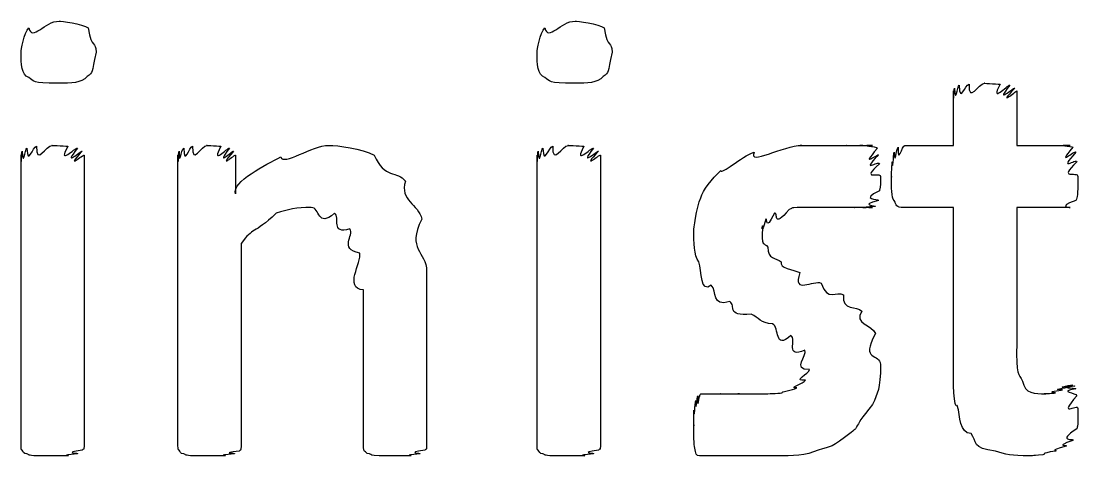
# Model space of a CAD drawing. Header units: millimetres. Extents: x 0 to 216, y 0 to 279.
# Drawn here: x 157.92 to 163.91, y 19.75 to 22.22 of the extents above; entities that cross this region are included whole.
import ezdxf

# ---------------------------------------------------------------- set-up
doc = ezdxf.new("R2010")
doc.units = ezdxf.units.MM
doc.layers.get('0').update_dxf_attribs({"linetype": 'CONTINUOUS'})

msp = doc.modelspace()

# ---------------------------------------------------------------- linework, layer by layer
at = {"color": 0}
for p, q in [((158.344, 22.0445), (158.344, 22.0445)), ((161.272, 22.0445), (161.272, 22.0445)), ((163.209, 21.5153), (163.209, 21.824)), ((163.568, 21.824), (163.568, 21.5153)), ((162.934, 21.5153), (163.209, 21.5153)), ((163.568, 21.5153), (163.871, 21.5153)), ((157.919, 19.8065), (157.919, 21.4602)), ((158.277, 21.4602), (158.277, 19.8065)), ((158.809, 19.8065), (158.809, 21.4602)), ((159.135, 21.4602), (159.135, 21.2397)), ((160.847, 19.8065), (160.847, 21.4602)), ((161.206, 21.4602), (161.206, 19.8065)), ((163.209, 21.1625), (162.928, 21.1625)), ((163.209, 20.2696), (163.209, 21.1625)), ((163.871, 21.1625), (163.568, 21.1625)), ((163.568, 21.1625), (163.568, 20.3908)), ((159.168, 20.9586), (159.168, 19.8065)), ((160.22, 20.7987), (160.22, 19.8065)), ((159.862, 19.8065), (159.862, 20.694)), ((162.795, 20.2696), (162.795, 20.2696)), ((163.915, 20.0215), (163.915, 20.0215))]:
    msp.add_line(p, q, dxfattribs=at)
for points in [[(157.963, 22.1823), (157.981, 22.1023), (158.053, 22.2209), (158.134, 22.2209)], [(158.134, 22.2209), (158.142, 22.2209), (158.269, 22.2071), (158.3, 22.1823)], [(160.891, 22.1823), (160.909, 22.1023), (160.981, 22.2209), (161.062, 22.2209)], [(161.062, 22.2209), (161.071, 22.2209), (161.198, 22.2071), (161.228, 22.1823)], [(157.919, 22.0445), (157.919, 22.0514), (157.933, 22.1561), (157.963, 22.1823)], [(158.3, 22.1823), (158.319, 22.0555), (158.344, 22.1134), (158.344, 22.0445)], [(160.847, 22.0445), (160.847, 22.0514), (160.861, 22.1561), (160.891, 22.1823)], [(161.228, 22.1823), (161.247, 22.0555), (161.272, 22.1134), (161.272, 22.0445)], [(157.963, 21.9012), (157.919, 21.9149), (157.919, 21.9742), (157.919, 22.0445)], [(158.344, 22.0445), (158.319, 21.9191), (158.327, 21.9315), (158.294, 21.9067)], [(160.891, 21.9012), (160.847, 21.9149), (160.847, 21.9742), (160.847, 22.0445)], [(161.272, 22.0445), (161.247, 21.9191), (161.255, 21.9315), (161.222, 21.9067)], [(158.128, 21.8681), (157.977, 21.8681), (157.992, 21.8791), (157.963, 21.9012)], [(158.294, 21.9067), (158.257, 21.8681), (158.208, 21.8681), (158.128, 21.8681)], [(161.057, 21.8681), (160.905, 21.8681), (160.92, 21.8791), (160.891, 21.9012)], [(161.222, 21.9067), (161.185, 21.8681), (161.137, 21.8681), (161.057, 21.8681)], [(163.209, 21.824), (163.209, 21.7248), (163.211, 21.8323), (163.215, 21.8405)], [(163.215, 21.8405), (163.22, 21.7386), (163.231, 21.8529), (163.242, 21.8571)], [(163.242, 21.8571), (163.245, 21.7468), (163.275, 21.8626), (163.298, 21.8626)], [(163.298, 21.8626), (163.293, 21.7496), (163.353, 21.8681), (163.386, 21.8681)], [(163.386, 21.8681), (163.364, 21.8681), (163.452, 21.8653), (163.474, 21.8626)], [(163.474, 21.8626), (163.411, 21.7468), (163.518, 21.8598), (163.529, 21.8571)], [(163.529, 21.8571), (163.437, 21.7386), (163.552, 21.8474), (163.557, 21.8405)], [(163.557, 21.8405), (163.448, 21.7248), (163.568, 21.8267), (163.568, 21.824)], [(157.919, 21.4602), (157.919, 21.3679), (157.92, 21.474), (157.925, 21.4822)], [(157.925, 21.4822), (157.93, 21.383), (157.941, 21.4946), (157.952, 21.4988)], [(157.952, 21.4988), (157.955, 21.394), (157.985, 21.5098), (158.007, 21.5098)], [(158.007, 21.5098), (158.003, 21.3968), (158.062, 21.5153), (158.096, 21.5153)], [(158.096, 21.5153), (158.073, 21.5153), (158.162, 21.5126), (158.184, 21.5098)], [(158.184, 21.5098), (158.12, 21.394), (158.228, 21.5057), (158.239, 21.4988)], [(158.239, 21.4988), (158.146, 21.383), (158.262, 21.4891), (158.266, 21.4822)], [(158.266, 21.4822), (158.157, 21.3679), (158.277, 21.4671), (158.277, 21.4602)], [(158.809, 21.4602), (158.809, 21.3679), (158.811, 21.474), (158.815, 21.4822)], [(158.815, 21.4822), (158.816, 21.383), (158.827, 21.4946), (158.842, 21.4988)], [(158.842, 21.4988), (158.845, 21.394), (158.873, 21.5098), (158.892, 21.5098)], [(158.892, 21.5098), (158.887, 21.3968), (158.942, 21.5153), (158.975, 21.5153)], [(158.975, 21.5153), (158.949, 21.5153), (159.03, 21.5126), (159.052, 21.5098)], [(159.052, 21.5098), (158.993, 21.394), (159.09, 21.5057), (159.101, 21.4988)], [(159.101, 21.4988), (159.015, 21.383), (159.119, 21.4891), (159.124, 21.4822)], [(159.124, 21.4822), (159.026, 21.3679), (159.135, 21.4671), (159.135, 21.4602)], [(159.393, 21.4492), (159.404, 21.3968), (159.571, 21.5153), (159.664, 21.5153)], [(159.664, 21.5153), (159.716, 21.5153), (159.852, 21.496), (159.923, 21.4602)], [(160.847, 21.4602), (160.847, 21.3679), (160.849, 21.474), (160.853, 21.4822)], [(160.853, 21.4822), (160.859, 21.383), (160.869, 21.4946), (160.88, 21.4988)], [(160.88, 21.4988), (160.883, 21.394), (160.914, 21.5098), (160.935, 21.5098)], [(160.935, 21.5098), (160.932, 21.3968), (160.991, 21.5153), (161.024, 21.5153)], [(161.024, 21.5153), (161.002, 21.5153), (161.09, 21.5126), (161.112, 21.5098)], [(161.112, 21.5098), (161.049, 21.394), (161.156, 21.5057), (161.167, 21.4988)], [(161.167, 21.4988), (161.075, 21.383), (161.191, 21.4891), (161.195, 21.4822)], [(161.195, 21.4822), (161.086, 21.3679), (161.206, 21.4671), (161.206, 21.4602)], [(161.89, 21.372), (161.89, 21.3458), (162.004, 21.4505), (162.078, 21.4767)], [(162.078, 21.4767), (162.041, 21.3968), (162.245, 21.5153), (162.348, 21.5153)], [(162.348, 21.5153), (162.305, 21.5153), (162.436, 21.5153), (162.48, 21.5153)], [(162.48, 21.5153), (162.511, 21.5153), (162.565, 21.5153), (162.602, 21.5153)], [(162.602, 21.5153), (162.585, 21.5153), (162.669, 21.5153), (162.695, 21.5153)], [(162.695, 21.5153), (162.636, 21.5153), (162.74, 21.5153), (162.75, 21.5153)], [(162.75, 21.5153), (162.662, 21.5153), (162.774, 21.5098), (162.778, 21.4988)], [(162.778, 21.4988), (162.669, 21.3747), (162.784, 21.474), (162.784, 21.4602)], [(162.862, 21.4216), (162.863, 21.3568), (162.869, 21.4616), (162.873, 21.4767)], [(162.873, 21.4767), (162.874, 21.3858), (162.887, 21.5001), (162.895, 21.5043)], [(162.895, 21.5043), (162.892, 21.3968), (162.918, 21.5153), (162.934, 21.5153)], [(163.871, 21.5153), (163.774, 21.5153), (163.883, 21.5112), (163.887, 21.5043)], [(163.887, 21.5043), (163.785, 21.3858), (163.9, 21.4905), (163.904, 21.4767)], [(163.904, 21.4767), (163.794, 21.3568), (163.909, 21.4437), (163.909, 21.4216)], [(159.135, 21.2397), (159.114, 21.3086), (159.308, 21.4051), (159.393, 21.4492)], [(159.923, 21.4602), (159.978, 21.3238), (160.055, 21.3734), (160.099, 21.3114)], [(162.784, 21.4602), (162.673, 21.3499), (162.789, 21.4326), (162.789, 21.4106)], [(162.789, 21.4106), (162.676, 21.3086), (162.795, 21.3679), (162.795, 21.3389)], [(162.857, 21.3389), (162.857, 21.3128), (162.858, 21.3996), (162.862, 21.4216)], [(163.909, 21.4216), (163.796, 21.3128), (163.915, 21.372), (163.915, 21.3389)], [(161.775, 21.2176), (161.787, 21.2576), (161.838, 21.3279), (161.89, 21.372)], [(160.099, 21.3114), (160.066, 21.2025), (160.173, 21.1805), (160.193, 21.0964)], [(162.795, 21.3389), (162.795, 21.2507), (162.792, 21.281), (162.789, 21.2562)], [(162.873, 21.2011), (162.857, 21.2176), (162.857, 21.2755), (162.857, 21.3389)], [(163.915, 21.3389), (163.915, 21.2176), (163.911, 21.2301), (163.904, 21.2011)], [(162.789, 21.2562), (162.673, 21.2025), (162.786, 21.2149), (162.784, 21.2011)], [(161.736, 21.0358), (161.736, 21.0261), (161.749, 21.1625), (161.775, 21.2176)], [(162.767, 21.168), (162.654, 21.1625), (162.757, 21.1625), (162.75, 21.1625)], [(162.784, 21.2011), (162.665, 21.1735), (162.774, 21.1749), (162.767, 21.168)], [(162.928, 21.1625), (162.881, 21.1625), (162.887, 21.1749), (162.873, 21.2011)], [(163.904, 21.2011), (163.783, 21.1625), (163.885, 21.1625), (163.871, 21.1625)], [(159.366, 21.1294), (159.235, 21.0041), (159.236, 21.0537), (159.168, 20.9586)], [(159.565, 21.1625), (159.482, 21.1625), (159.432, 21.1515), (159.366, 21.1294)], [(159.697, 21.1294), (159.599, 21.044), (159.615, 21.1625), (159.565, 21.1625)], [(159.785, 21.0413), (159.672, 21.0041), (159.732, 21.1102), (159.697, 21.1294)], [(162.194, 21.1294), (162.136, 21.0151), (162.155, 21.1102), (162.144, 21.0964)], [(162.276, 21.1515), (162.18, 21.033), (162.216, 21.1405), (162.194, 21.1294)], [(162.398, 21.1625), (162.25, 21.1625), (162.312, 21.1584), (162.276, 21.1515)], [(162.535, 21.1625), (162.464, 21.1625), (162.449, 21.1625), (162.398, 21.1625)], [(162.64, 21.1625), (162.544, 21.1625), (162.576, 21.1625), (162.535, 21.1625)], [(162.712, 21.1625), (162.603, 21.1625), (162.669, 21.1625), (162.64, 21.1625)], [(162.75, 21.1625), (162.64, 21.1625), (162.73, 21.1625), (162.712, 21.1625)], [(160.193, 21.0964), (160.102, 20.92), (160.22, 20.9159), (160.22, 20.7987)], [(162.144, 21.0964), (162.114, 20.9889), (162.127, 21.0716), (162.127, 21.0578)], [(162.127, 21.0578), (162.114, 20.9269), (162.136, 20.9696), (162.155, 20.9365)], [(159.84, 20.9035), (159.72, 20.9269), (159.81, 21.0041), (159.785, 21.0413)], [(161.764, 20.8539), (161.736, 20.8897), (161.736, 20.9655), (161.736, 21.0358)], [(162.155, 20.9365), (162.155, 20.8649), (162.202, 20.8787), (162.232, 20.8539)], [(159.862, 20.694), (159.746, 20.7023), (159.854, 20.8511), (159.84, 20.9035)], [(161.835, 20.7216), (161.772, 20.6692), (161.782, 20.8015), (161.764, 20.8539)], [(162.232, 20.8539), (162.217, 20.8166), (162.3, 20.8111), (162.337, 20.7932)], [(162.337, 20.7932), (162.294, 20.6623), (162.417, 20.7546), (162.458, 20.7326)], [(161.94, 20.6279), (161.835, 20.5962), (161.869, 20.6843), (161.835, 20.7216)], [(162.458, 20.7326), (162.497, 20.6223), (162.544, 20.6912), (162.585, 20.6664)], [(162.062, 20.5562), (161.913, 20.5452), (161.98, 20.6017), (161.94, 20.6279)], [(162.585, 20.6664), (162.577, 20.57), (162.659, 20.6086), (162.69, 20.5727)], [(162.69, 20.5727), (162.64, 20.5011), (162.748, 20.497), (162.767, 20.4459)], [(162.183, 20.5011), (162.114, 20.5038), (162.106, 20.5369), (162.062, 20.5562)], [(162.287, 20.4349), (162.191, 20.3495), (162.223, 20.4818), (162.183, 20.5011)], [(162.365, 20.3522), (162.254, 20.3026), (162.32, 20.4129), (162.287, 20.4349)], [(162.767, 20.4459), (162.676, 20.2833), (162.795, 20.3385), (162.795, 20.2696)], [(163.568, 20.3908), (163.565, 20.1993), (163.579, 20.2227), (163.601, 20.1759)], [(162.392, 20.242), (162.29, 20.2392), (162.383, 20.3219), (162.365, 20.3522)], [(162.795, 20.2696), (162.795, 20.129), (162.779, 20.1097), (162.75, 20.0436)], [(163.231, 20.0381), (163.209, 20.0077), (163.209, 20.1814), (163.209, 20.2696)], [(162.37, 20.1814), (162.29, 20.1731), (162.392, 20.22), (162.392, 20.242)], [(162.32, 20.1373), (162.265, 20.1373), (162.359, 20.1621), (162.37, 20.1814)], [(163.601, 20.1759), (163.613, 20.1042), (163.669, 20.1042), (163.733, 20.1042)], [(163.86, 20.1428), (163.771, 20.1373), (163.879, 20.1538), (163.887, 20.1538)], [(163.887, 20.1538), (163.783, 20.1373), (163.894, 20.1511), (163.898, 20.1483)], [(163.898, 20.1483), (163.789, 20.1331), (163.904, 20.1428), (163.904, 20.1318)], [(161.747, 20.0656), (161.747, 19.9747), (161.754, 20.089), (161.758, 20.0932)], [(161.758, 20.0932), (161.754, 19.9857), (161.767, 20.1042), (161.775, 20.1042)], [(161.775, 20.1042), (161.772, 20.1042), (161.8, 20.1042), (161.819, 20.1042)], [(161.819, 20.1042), (161.814, 20.1042), (161.864, 20.1042), (161.89, 20.1042)], [(161.89, 20.1042), (161.869, 20.1042), (161.954, 20.1042), (161.995, 20.1042)], [(161.995, 20.1042), (161.948, 20.1042), (162.081, 20.1042), (162.133, 20.1042)], [(162.133, 20.1042), (162.158, 20.1042), (162.208, 20.1056), (162.238, 20.1097)], [(162.238, 20.1097), (162.221, 20.1152), (162.299, 20.1263), (162.32, 20.1373)], [(163.733, 20.1042), (163.697, 20.1042), (163.773, 20.1056), (163.788, 20.1097)], [(163.788, 20.1097), (163.727, 20.1152), (163.816, 20.1221), (163.827, 20.1263)], [(163.827, 20.1263), (163.752, 20.1263), (163.852, 20.1386), (163.86, 20.1428)], [(163.904, 20.1318), (163.794, 20.1152), (163.909, 20.1111), (163.909, 20.0932)], [(163.909, 20.0932), (163.796, 19.9609), (163.915, 20.0504), (163.915, 20.0215)], [(161.736, 20.0105), (161.739, 19.9457), (161.743, 20.0504), (161.747, 20.0656)], [(162.75, 20.0436), (162.621, 19.8837), (162.684, 19.9278), (162.629, 19.8837)], [(163.309, 19.8782), (163.242, 19.8796), (163.249, 19.9747), (163.231, 20.0381)], [(161.736, 19.9278), (161.736, 19.9016), (161.736, 19.9885), (161.736, 20.0105)], [(163.915, 20.0215), (163.915, 19.8837), (163.912, 19.9347), (163.909, 19.9058)], [(161.742, 19.7955), (161.736, 19.8134), (161.736, 19.8727), (161.736, 19.9278)], [(162.629, 19.8837), (162.515, 19.7955), (162.515, 19.8065), (162.442, 19.7845)], [(163.447, 19.779), (163.311, 19.7914), (163.344, 19.8341), (163.309, 19.8782)], [(163.909, 19.9058), (163.789, 19.8245), (163.898, 19.8534), (163.887, 19.8396)], [(157.925, 19.7845), (157.919, 19.7804), (157.919, 19.7983), (157.919, 19.8065)], [(158.277, 19.8065), (158.274, 19.7804), (158.273, 19.7914), (158.266, 19.7845)], [(158.815, 19.7845), (158.809, 19.7804), (158.809, 19.7983), (158.809, 19.8065)], [(159.168, 19.8065), (159.165, 19.7762), (159.163, 19.7859), (159.156, 19.779)], [(159.868, 19.779), (159.863, 19.7762), (159.862, 19.7955), (159.862, 19.8065)], [(160.22, 19.8065), (160.22, 19.7804), (160.216, 19.7914), (160.209, 19.7845)], [(160.853, 19.7845), (160.847, 19.7804), (160.847, 19.7983), (160.847, 19.8065)], [(161.206, 19.8065), (161.203, 19.7804), (161.201, 19.7914), (161.195, 19.7845)], [(161.769, 19.7514), (161.747, 19.7514), (161.749, 19.7652), (161.742, 19.7955)], [(163.849, 19.8065), (163.734, 19.7762), (163.81, 19.7859), (163.788, 19.779)], [(163.887, 19.8396), (163.771, 19.7983), (163.867, 19.8176), (163.849, 19.8065)], [(157.952, 19.7624), (157.93, 19.7652), (157.932, 19.7762), (157.925, 19.7845)], [(158.007, 19.7514), (157.955, 19.7542), (157.966, 19.7583), (157.952, 19.7624)], [(158.096, 19.7514), (158.003, 19.7514), (158.032, 19.7514), (158.007, 19.7514)], [(158.184, 19.7514), (158.073, 19.7514), (158.131, 19.7514), (158.096, 19.7514)], [(158.239, 19.7624), (158.12, 19.7542), (158.208, 19.7542), (158.184, 19.7514)], [(158.266, 19.7845), (158.146, 19.7652), (158.253, 19.7693), (158.239, 19.7624)], [(158.842, 19.7624), (158.82, 19.7652), (158.822, 19.7762), (158.815, 19.7845)], [(158.897, 19.7514), (158.845, 19.7542), (158.856, 19.7583), (158.842, 19.7624)], [(158.986, 19.7514), (158.893, 19.7514), (158.922, 19.7514), (158.897, 19.7514)], [(159.074, 19.7514), (158.963, 19.7514), (159.022, 19.7514), (158.986, 19.7514)], [(159.129, 19.7624), (159.01, 19.7542), (159.099, 19.7542), (159.074, 19.7514)], [(159.156, 19.779), (159.037, 19.7652), (159.143, 19.7693), (159.129, 19.7624)], [(159.895, 19.7624), (159.875, 19.7652), (159.875, 19.7749), (159.868, 19.779)], [(159.95, 19.7514), (159.901, 19.7542), (159.909, 19.7583), (159.895, 19.7624)], [(160.044, 19.7514), (159.948, 19.7514), (159.975, 19.7514), (159.95, 19.7514)], [(160.127, 19.7514), (160.018, 19.7514), (160.077, 19.7514), (160.044, 19.7514)], [(160.182, 19.7624), (160.066, 19.7542), (160.152, 19.7542), (160.127, 19.7514)], [(160.209, 19.7845), (160.091, 19.7652), (160.196, 19.7693), (160.182, 19.7624)], [(160.88, 19.7624), (160.859, 19.7652), (160.86, 19.7762), (160.853, 19.7845)], [(160.935, 19.7514), (160.883, 19.7542), (160.894, 19.7583), (160.88, 19.7624)], [(161.024, 19.7514), (160.932, 19.7514), (160.961, 19.7514), (160.935, 19.7514)], [(161.112, 19.7514), (161.002, 19.7514), (161.06, 19.7514), (161.024, 19.7514)], [(161.167, 19.7624), (161.049, 19.7542), (161.137, 19.7542), (161.112, 19.7514)], [(161.195, 19.7845), (161.075, 19.7652), (161.181, 19.7693), (161.167, 19.7624)], [(161.83, 19.7514), (161.772, 19.7514), (161.783, 19.7514), (161.769, 19.7514)], [(161.924, 19.7514), (161.824, 19.7514), (161.855, 19.7514), (161.83, 19.7514)], [(162.056, 19.7514), (161.902, 19.7514), (161.963, 19.7514), (161.924, 19.7514)], [(162.21, 19.7514), (162.114, 19.7514), (162.103, 19.7514), (162.056, 19.7514)], [(162.442, 19.7845), (162.372, 19.7514), (162.294, 19.7514), (162.21, 19.7514)], [(163.639, 19.7514), (163.54, 19.7514), (163.502, 19.7597), (163.447, 19.779)], [(163.716, 19.7569), (163.639, 19.7514), (163.664, 19.7514), (163.639, 19.7514)], [(163.788, 19.779), (163.69, 19.7624), (163.741, 19.7638), (163.716, 19.7569)]]:
    msp.add_open_spline(points, degree=3, dxfattribs=at)

doc.saveas('drawing.dxf')
